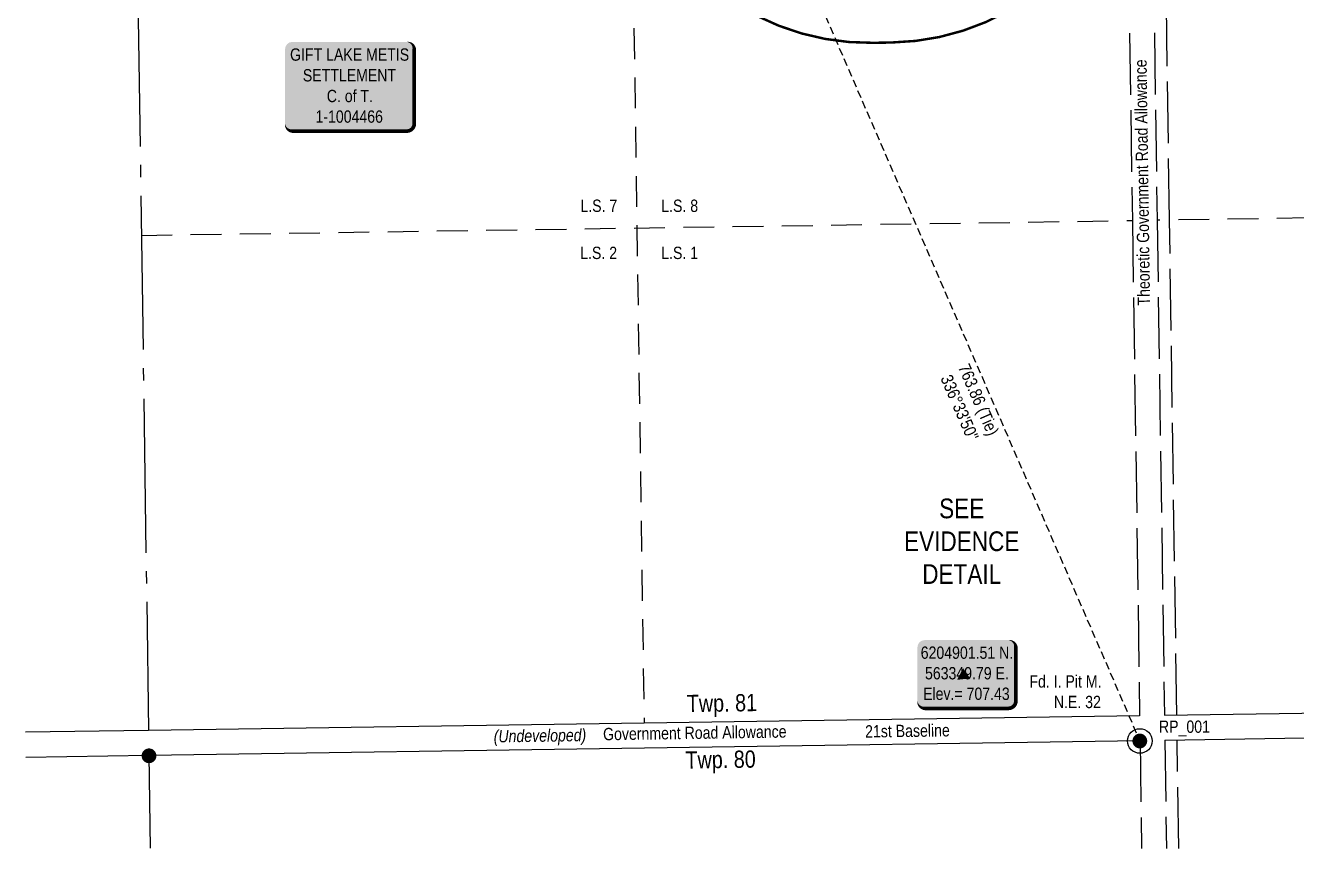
# Model space of a CAD drawing. Extents: x 560792 to 565903, y 6204783 to 6209081.
# Drawn here: x 562445 to 563477, y 6204814 to 6205483 of the extents above; entities that cross this region are included whole.
import ezdxf
from ezdxf.enums import TextEntityAlignment as Align

# ---------------------------------------------------------------- set-up
doc = ezdxf.new("R2010")
doc.units = 0
doc.header["$LTSCALE"] = 5
for name, pattern in [('foc-BUFFER', [16.75, 15, -1.75]), ('foc-LSD', [8, 5, -3]), ('foc-QUARTERLINE', [33, 25, -3, 2, -3]), ('foc-TIELINE', [1.875, 1.25, -0.625]), ('foc-UNSURVEYED', [12.5, 10, -2.5])]:
    doc.linetypes.add(name, pattern=pattern)
doc.layers.get('Defpoints').update_dxf_attribs({"color": 9})
for name, color, linetype in [('35', 37, 'Continuous'), ('AS-OWNER', 7, 'Continuous'), ('AUX-BUFFER', 7, 'foc-BUFFER'), ('D-TXT', 6, 'Continuous'), ('DETAIL-T', 7, 'Continuous'), ('L-DETAIL-T', 3, 'Continuous'), ('L-MON', 1, 'Continuous'), ('L-ROAD-T', 7, 'Continuous'), ('L-SEC', 7, 'Continuous'), ('L-SECQ', 8, 'foc-QUARTERLINE'), ('L-SECTION-LSD', 7, 'foc-LSD'), ('L-TIE', 7, 'foc-TIELINE'), ('L-TIE-T', 7, 'Continuous'), ('L-USEC', 7, 'foc-UNSURVEYED')]:
    doc.layers.add(name, color=color, linetype=linetype)
doc.layers.add('T-TEXT', color=48, linetype='Continuous', lineweight=18)
doc.styles.add('100L', font='ARIALN.TTF', dxfattribs={"height": 11})
doc.styles.add('80', font='ARIALN.TTF', dxfattribs={"height": 10})
doc.styles.add('80CG', font='ARIALN.TTF', dxfattribs={"height": 10})
doc.styles.add('80L', font='ARIALN.TTF', dxfattribs={"height": 10})
doc.styles.add('80LS', font='ARIALNI.TTF', dxfattribs={"height": 10})

# ---------------------------------------------------------------- blocks, each defined once
blk = doc.blocks.new('fdia')
at = {"color": 255, "const_width": 1}
blk.add_lwpolyline([(-0.5, 0, 1), (0.5, 0, 1)], format="xyb", close=True, dxfattribs=at)
blk = doc.blocks.new('Fdiaa')
blk.add_blockref('fdia', (0, 0))
blk = doc.blocks.new('fdib')
at = {"color": 1, "const_width": 1.6}
blk.add_lwpolyline([(-0.4, 0, 1), (0.4, 0, 1)], format="xyb", close=True, dxfattribs=at)
at = {"color": 1}
blk.add_circle((0, 0), 0.8, dxfattribs=at)
blk = doc.blocks.new('Fdibb')
blk.add_blockref('fdib', (0, 0))
blk = doc.blocks.new('fdicc')
for name in ['Fdibb', 'Fdiaa']:
    blk.add_blockref(name, (0, 0))
blk = doc.blocks.new('FDI')
blk.add_blockref('fdicc', (0, 0))
blk = doc.blocks.new('*U421')
h = blk.add_hatch(color=254)
edge = h.paths.add_edge_path()
edge.add_line((-34, -28.5), (34, -28.5))
edge.add_arc((34, -22.5), 6, 270, 360)
edge.add_line((40, -22.5), (40, 21))
edge.add_arc((34, 21), 6, 0, 90)
edge.add_line((34, 27), (-34, 27))
edge.add_arc((-34, 21), 6, 90, 180)
edge.add_line((-40, 21), (-40, -22.5))
edge.add_arc((-34, -22.5), 6, 180, 270)
at = {"color": 1, "flags": 128}
blk.add_lwpolyline([(-34, -28.5, 3, 3, 0), (34, -28.5, 3, 3, 0.414214), (40, -22.5, 3, 3, 0), (40, 21, 3, 0, 0.414214), (34, 27, 0, 0, 0), (-34, 27, 0, 0, 0.414214), (-40, 21, 0, 0, 0), (-40, -22.5, 0, 3, 0.414214)], format="xyseb", close=True, dxfattribs=at)
blk.add_lwpolyline([(-7.8, -5.3, 0, 10, 0), (0, 0, 5, 5, 0)], format="xyseb", dxfattribs=at)
at = {"color": 1, "style": '80'}
blk.add_attdef('ENTER_TEXT_001', (-36, -5), '', height=10, dxfattribs=at)
blk = doc.blocks.new('*U389')
h = blk.add_hatch(color=255)
edge = h.paths.add_edge_path()
edge.add_line((-46.5, -37), (46.5, -37))
edge.add_arc((46.5, -31), 6, 270, 360)
edge.add_line((52.5, -31), (52.5, 29.5))
edge.add_arc((46.5, 29.5), 6, 0, 90)
edge.add_line((46.5, 35.5), (-46.5, 35.5))
edge.add_arc((-46.5, 29.5), 6, 90, 180)
edge.add_line((-52.5, 29.5), (-52.5, -31))
edge.add_arc((-46.5, -31), 6, 180, 270)
at = {"color": 14, "flags": 128}
blk.add_lwpolyline([(-46.5, -37, 3, 3, 0), (46.5, -37, 3, 3, 0.414214), (52.5, -31, 3, 3, 0), (52.5, 29.5, 3, 0, 0.414214), (46.5, 35.5, 0, 0, 0), (-46.5, 35.5, 0, 0, 0.414214), (-52.5, 29.5, 0, 0, 0), (-52.5, -31, 0, 3, 0.414214)], format="xyseb", close=True, dxfattribs=at)
at = {"color": 14, "style": '80'}
blk.add_attdef('ENTER_TEXT_001', (-26.8, -4.9), '', height=10, dxfattribs=at)

msp = doc.modelspace()

# ---------------------------------------------------------------- linework, layer by layer
at = {"layer": '35', "color": 3}
msp.add_circle((563349.793, 6204901.511), 9.995, dxfattribs=at)
at = {"layer": 'AUX-BUFFER', "color": 251, "linetype": 'foc-BUFFER', "const_width": 1.999, "flags": 128}
msp.add_lwpolyline([(563133.441, 6205468.577), (563148.433, 6205468.835, 0.41421356), (563344.872, 6205672.154, 0.41421356), (563141.553, 6205868.593), (563126.561, 6205868.335, 0.41421356), (562930.122, 6205665.016, 0.41421356)], format="xyb", close=True, dxfattribs=at)
at = {"layer": 'L-SEC'}
for p, q in [((563369.772, 6204922.376), (564978.625, 6204946.439)), ((563370.068, 6204902.271), (564978.166, 6204928.243)), ((562947.398, 6204916.059), (562545.13, 6204910.043)), ((563349.666, 6204922.075), (562947.398, 6204916.059)), ((562545.13, 6204910.043), (562445.187, 6204908.542)), ((562545.421, 6204889.938), (562947.692, 6204895.954)), ((562947.692, 6204895.954), (563349.962, 6204901.97)), ((562445.478, 6204888.436), (562545.421, 6204889.938))]:
    msp.add_line(p, q, dxfattribs=at)
at = {"layer": 'L-SECQ'}
for p, q in [((562534.069, 6205674.33), (562545.13, 6204910.043)), ((562545.421, 6204889.938), (562546.535, 6204814.379))]:
    msp.add_line(p, q, dxfattribs=at)
at = {"layer": 'L-SECTION-LSD'}
for p, q in [((562935.659, 6205720.343), (562947.398, 6204916.059)), ((562539.31, 6205312.184), (563343.748, 6205324.218))]:
    msp.add_line(p, q, dxfattribs=at)
at = {"layer": 'L-SECTION-LSD', "flags": 128}
msp.add_lwpolyline([(563766.017, 6205330.536), (563363.853, 6205324.52)], dxfattribs=at)
at = {"layer": 'L-TIE'}
msp.add_line((563046.172, 6205601.994), (563349.84, 6204901.471), dxfattribs=at)
at = {"layer": 'L-USEC'}
for p, q in [((563337.827, 6205726.36), (563343.748, 6205324.218)), ((563357.932, 6205726.656), (563363.853, 6205324.514)), ((563373.905, 6205324.67), (563367.985, 6205726.811)), ((563343.748, 6205324.218), (563349.666, 6204922.075)), ((563363.853, 6205324.514), (563369.772, 6204922.376)), ((563379.823, 6204922.527), (563373.905, 6205324.67)), ((563349.962, 6204901.97), (563351.275, 6204814.121)), ((563370.068, 6204902.271), (563371.385, 6204814.115)), ((563381.44, 6204814.112), (563380.12, 6204902.421))]:
    msp.add_line(p, q, dxfattribs=at)

# ---------------------------------------------------------------- block references
at = {"layer": 'AS-OWNER'}
ref = msp.add_blockref('*U389', (562708.364, 6205433.867), dxfattribs=dict(at, xscale=0.9990974636864316, yscale=0.9990974636864316, zscale=0.9990974636864316))
ref.add_attrib('ENTER_TEXT_001', 'GIFT LAKE METIS', (562660.004, 6205454.043), dxfattribs={"layer": '0', "color": 14, "height": 9.99097, "style": '80'})
ref.add_attrib('ENTER_TEXT_002', 'SETTLEMENT', (562670.377, 6205437.214), dxfattribs={"layer": '0', "color": 14, "height": 9.991, "style": '80'})
ref.add_attrib('ENTER_TEXT_003', 'C. of T.', (562689.817, 6205420.385), dxfattribs={"layer": '0', "color": 14, "height": 9.991, "style": '80'})
ref.add_attrib('ENTER_TEXT_004', '1-1004466', (562680.657, 6205403.693), dxfattribs={"layer": '0', "color": 14, "height": 9.991, "style": '80'})
at = {"layer": 'Defpoints', "xscale": 5, "yscale": 5, "zscale": 5}
msp.add_blockref('FDI', (562545.518, 6204889.47), dxfattribs=at)
at = {"layer": 'DETAIL-T', "color": 4}
ref = msp.add_blockref('*U421', (563209.206, 6204956.495), dxfattribs=dict(at, xscale=0.999082210681, yscale=0.999082210681, zscale=0.999082210681))
ref.add_attrib('ENTER_TEXT_001', '6204901.51 N.', (563171.945, 6204968.257), dxfattribs={"layer": '0', "color": 1, "height": 9.99082, "style": '80'})
ref.add_attrib('ENTER_TEXT_002', '563349.79 E.', (563175.417, 6204951.564), dxfattribs={"layer": '0', "color": 1, "height": 9.99082, "style": '80'})
ref.add_attrib('ENTER_TEXT_003', 'Elev.= 707.43', (563173.864, 6204934.872), dxfattribs={"layer": '0', "color": 1, "height": 9.99082, "style": '80'})
at = {"layer": 'L-MON', "xscale": 5, "yscale": 5, "zscale": 5}
msp.add_blockref('FDI', (563349.793, 6204901.511), dxfattribs=at)

# ---------------------------------------------------------------- texts
at = {"layer": '35', "color": 3, "style": '80'}
msp.add_attdef('RP_001', (563365.332, 6204908.138), 'RP', height=9.9954, dxfattribs=at)
at = {"layer": 'D-TXT', "color": 3, "char_height": 13.9936, "attachment_point": 1, "rotation": 0.856832, "style": '80L'}
for s, width, insert in [('Twp. 81', 54.1956, (562981.956, 6204938.925)), ('Twp. 80', 56.37196, (562980.873, 6204893.031))]:
    msp.add_mtext_dynamic_manual_height_columns(s, width=width, gutter_width=47.478, heights=[0], dxfattribs=dict(at, insert=insert))
at = {"layer": 'L-DETAIL-T', "insert": (563205.22, 6205063.742), "char_height": 15.99266, "width": 109.42489, "attachment_point": 5, "style": '80CG'}
msp.add_mtext('SEE EVIDENCE DETAIL', dxfattribs=at)
at = {"layer": 'L-MON', "insert": (563258.849, 6204954.866), "char_height": 9.99541, "attachment_point": 1, "style": '80L'}
msp.add_mtext_dynamic_manual_height_columns('\\pi1.2871;Fd. I. Pit M.\\P\\pi21.169;N.E. 32', width=57.89823, gutter_width=49.977, heights=[0], dxfattribs=at)
at = {"layer": 'L-ROAD-T', "style": '80L'}
for s, rotation, p in [('Theoretic Government Road Allowance', 90.820424, (563351.714, 6205355.135)), ('Government Road Allowance', 0.856832, (562988.539, 6204908.179))]:
    msp.add_text(s, height=9.99541, rotation=rotation, dxfattribs=at).set_placement(p, align=Align.MIDDLE_CENTER)
at = {"layer": 'L-ROAD-T', "insert": (563161.092, 6204914.759), "char_height": 9.99541, "width": 69.40455, "attachment_point": 2, "rotation": 0.856798, "style": '80L'}
msp.add_mtext('\\A1;21st Baseline', dxfattribs=at)
at = {"layer": 'L-TIE-T', "insert": (563210.988, 6205209.627), "char_height": 9.99541, "attachment_point": 1, "rotation": 293.4361, "style": '80L'}
msp.add_mtext_dynamic_manual_height_columns('\\pi0.58023;763.86 (Tie)\\P\\pi3.1268;336°33\'50"', width=61.67837, gutter_width=49.977, heights=[0], dxfattribs=at)
at = {"layer": 'T-TEXT', "style": '80LS'}
msp.add_text('(Undeveloped)', height=9.99541, rotation=0.856829, dxfattribs=at).set_placement((562862.872, 6204905.866), align=Align.MIDDLE_CENTER)

# ---------------------------------------------------------------- next in the draw order: texts
at = {"layer": 'L-SECTION-LSD', "attachment_point": 1, "style": '100L', "bg_fill": 3, "box_fill_scale": 1.5, "bg_fill_color": 256, "bg_fill_transparency": 0}
for s, width, insert, char_height in [('\\pi2.3051;L.S. 7', 30.8663, (562893.386, 6205341.227), 9.99541), ('L.S. 8', 30.38719, (562961.314, 6205341.227), 9.9954), ('\\pi2.1395;L.S. 2', 30.63935, (562893.386, 6205302.96), 9.99541), ('L.S. 1', 29.97743, (562961.314, 6205302.96), 9.9954)]:
    msp.add_mtext_dynamic_manual_height_columns(s, width=width, gutter_width=54.975, heights=[0], dxfattribs=dict(at, insert=insert, char_height=char_height))

doc.saveas('drawing.dxf')
